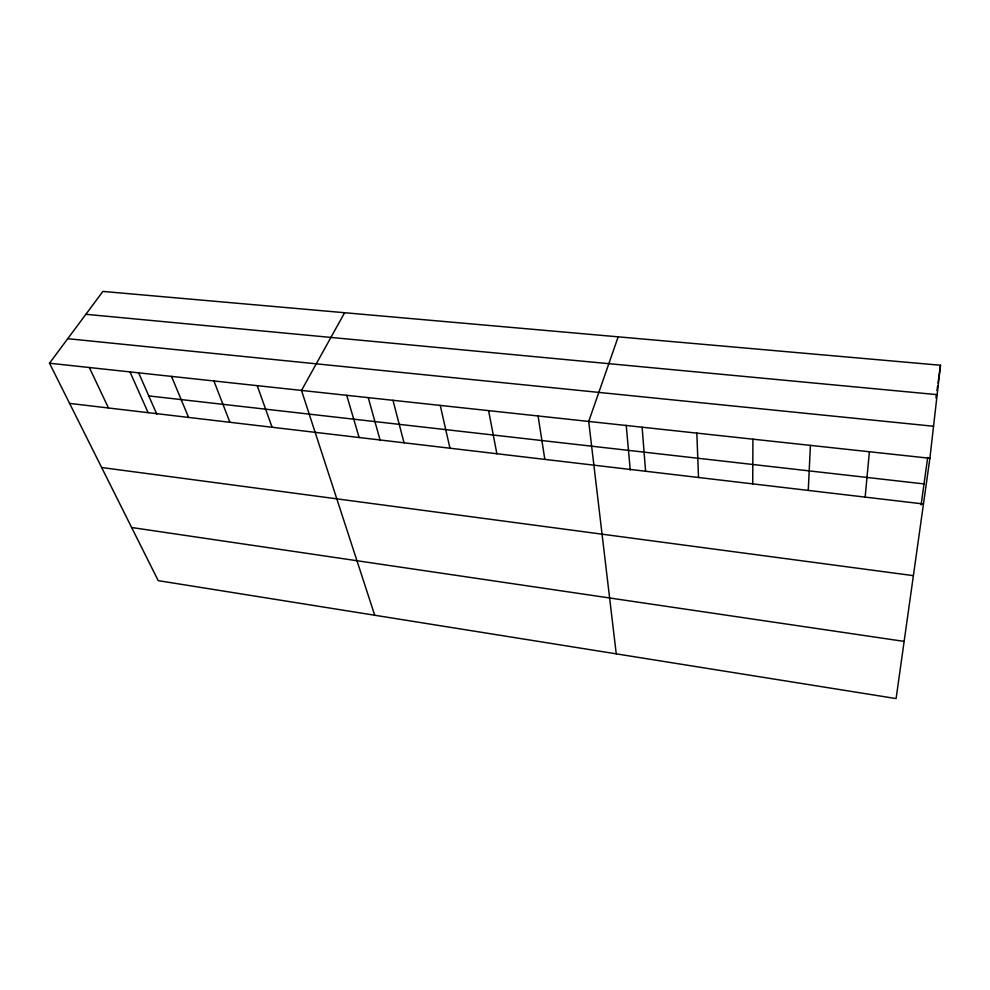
<?xml version="1.0" encoding="UTF-8"?>
<svg xmlns="http://www.w3.org/2000/svg" width="990" height="990" viewBox="0 0 990 990"><rect width="100%" height="100%" fill="white"/><g stroke="black" fill="none" stroke-linecap="round" stroke-linejoin="round"><path stroke-width="1.49" d="M752.722 483.875L752.92 439.176M808.248 490.409L810.426 445.376M865.149 497.116L869.393 451.749M929.895 458.283L940.5 365.248L102.898 291.419L49.5 363.219L158.202 580.635L896.099 698.581L929.895 458.283L49.5 363.219M921.108 504.888L927.692 457.454M935.958 397.93L936.379 394.961M936.998 390.506L937.617 386.05M938.025 383.081L940.5 365.248M618.181 336.835L588.704 421.443L616.238 653.846M344.619 312.729L301.492 390.431L374.715 615.236M85.883 314.3L937.146 394.651M67.741 338.691L933.545 426.257M148.785 395.913L924.016 483.924M69.597 403.413L923.46 503.984M101.648 467.515L913.386 575.648M131.645 527.509L904.142 641.396M89.335 367.525L108.467 407.991M129.987 371.906L148.129 412.669M138.588 372.698L156.816 414.191M171.505 376.398L188.595 417.433M213.914 380.977L229.903 422.297M257.227 385.654L272.077 427.259M346.723 395.307L359.123 437.518M368.317 397.856L380.197 440.513M392.968 400.307L404.044 442.802M440.253 405.417L449.955 448.21M488.602 410.627L496.869 453.742M538.077 415.973L544.834 459.385M626.212 425.304L630.259 469.99M642.114 427.21L645.591 471.252M696.836 433.113L698.519 477.489"/></g></svg>
